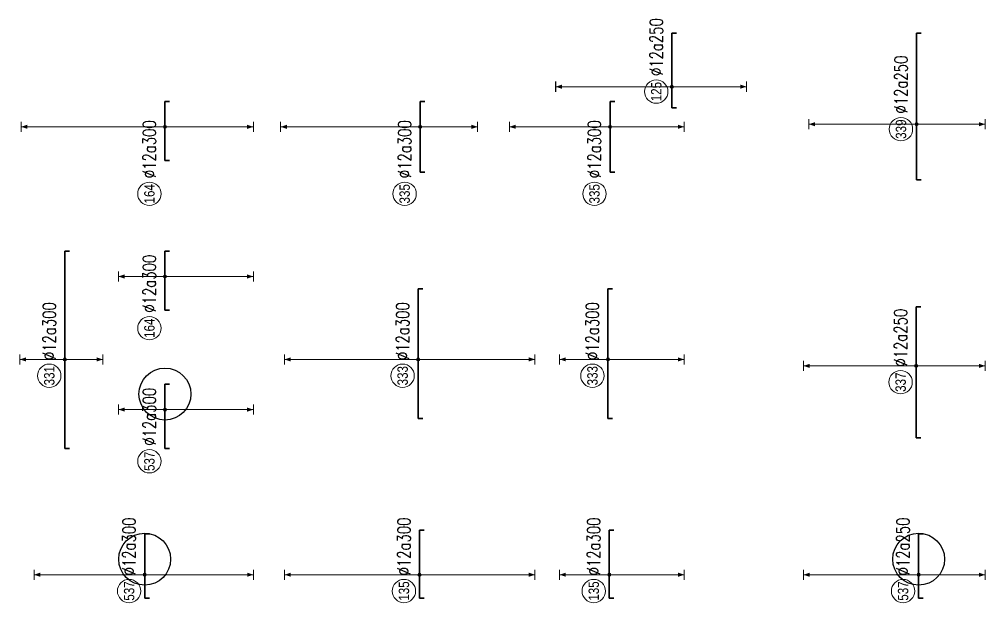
# Model space of a CAD drawing. Header units: millimetres. Extents: x -415354 to 883813, y -531490 to 486716.
# Drawn here: x 161680 to 198920, y -366150 to -343663 of the extents above; entities that cross this region are included whole.
import ezdxf
from ezdxf.enums import TextEntityAlignment as Align

# ---------------------------------------------------------------- set-up
doc = ezdxf.new("R2010")
doc.units = ezdxf.units.MM
doc.header["$MEASUREMENT"] = 0
doc.layers.add('kata_Highlight', color=2, linetype='Continuous')
for name, color, linetype, lineweight in [('NDC_S_DIM', 1, 'Continuous', 15), ('NDC_S_REBAR', 4, 'Continuous', 35), ('NDC_S_VN TEXT', 7, 'Continuous', 20)]:
    doc.layers.add(name, color=color, linetype=linetype, lineweight=lineweight)
doc.styles.add('ARIAL', font='arial.ttf', dxfattribs={"width": 0.8})
doc.styles.add('NDC_EN TXT', font='romans.shx', dxfattribs={"width": 0.8})

# ---------------------------------------------------------------- blocks, each defined once
blk = doc.blocks.new('*U546')
h = blk.add_hatch(color=6)
edge = h.paths.add_edge_path()
edge.add_arc((-2.99, 0), 0.3, 0, 360)
at = {"layer": 'NDC_S_DIM', "color": 8}
for q in [(-2.99, 22.38), (-2.99, -14.37)]:
    blk.add_line((-2.99, 0), q, dxfattribs=at)
for points in [[(-3.99, 22.38, 0.2, 0.2, 0), (-1.99, 22.38, 0, 0, 0)], [(-3.99, -14.37, 0.2, 0.2, 0), (-1.99, -14.37, 0, 0, 0)]]:
    blk.add_lwpolyline(points, format="xyseb", dxfattribs=at)
at = {"layer": 'NDC_S_DIM'}
blk.add_circle((-3.94, 3), 2.25, dxfattribs=at)
at = {"layer": 'NDC_S_DIM', "color": 6}
blk.add_circle((-2.99, 0), 0.3, dxfattribs=at)
at = {"layer": 'NDC_S_DIM', "color": 8}
for points in [[(-3.39, 21.18), (-2.99, 22.38), (-2.59, 21.18)], [(-3.39, -13.17), (-2.99, -14.37), (-2.59, -13.17)]]:
    blk.add_solid(points, dxfattribs=at)
at = {"layer": 'NDC_S_REBAR'}
for p, q in [((0, 0), (-7.04, 0)), ((-7.04, 0), (-7.04, -0.9)), ((0, 0), (7.31, 0)), ((7.31, 0), (7.31, -0.9)), ((-7.04, -0.9), (-7.04, -0.9)), ((7.31, -0.9), (7.31, -0.9))]:
    blk.add_line(p, q, dxfattribs=at)
at = {"layer": 'NDC_S_VN TEXT', "style": 'ARIAL', "width": 0.8}
blk.add_attdef('KHT', text='', height=2, dxfattribs=at).set_placement((-3.94, 3), align=Align.MIDDLE_CENTER)
at = {"layer": 'NDC_S_VN TEXT', "color": 3, "style": 'NDC_EN TXT', "width": 0.75}
blk.add_attdef('DKT', (-0.94, 1.75), '', height=2.5, dxfattribs=at)
blk = doc.blocks.new('*U551')
h = blk.add_hatch(color=6)
edge = h.paths.add_edge_path()
edge.add_arc((-2.99, 0), 0.3, 0, 360)
at = {"layer": 'NDC_S_DIM', "color": 8}
for q in [(-2.99, 26.01), (-2.99, -22.24)]:
    blk.add_line((-2.99, 0), q, dxfattribs=at)
for points in [[(-3.99, 26.01, 0.2, 0.2, 0), (-1.99, 26.01, 0, 0, 0)], [(-3.99, -22.24, 0.2, 0.2, 0), (-1.99, -22.24, 0, 0, 0)]]:
    blk.add_lwpolyline(points, format="xyseb", dxfattribs=at)
at = {"layer": 'NDC_S_DIM'}
blk.add_circle((-6.13, 3), 2.25, dxfattribs=at)
at = {"layer": 'NDC_S_DIM', "color": 6}
blk.add_circle((-2.99, 0), 0.3, dxfattribs=at)
at = {"layer": 'NDC_S_DIM', "color": 8}
for points in [[(-3.39, 24.81), (-2.99, 26.01), (-2.59, 24.81)], [(-3.39, -21.04), (-2.99, -22.24), (-2.59, -21.04)]]:
    blk.add_solid(points, dxfattribs=at)
at = {"layer": 'NDC_S_REBAR'}
for p, q in [((0, 0), (-7.48, 0)), ((-7.48, 0), (-7.48, -0.9)), ((0, 0), (5.62, 0)), ((5.62, 0), (5.62, -0.9)), ((-7.48, -0.9), (-7.48, -0.9)), ((5.62, -0.9), (5.62, -0.9))]:
    blk.add_line(p, q, dxfattribs=at)
at = {"layer": 'NDC_S_VN TEXT', "style": 'ARIAL', "width": 0.8}
blk.add_attdef('KHT', text='', height=2, dxfattribs=at).set_placement((-6.13, 3), align=Align.MIDDLE_CENTER)
at = {"layer": 'NDC_S_VN TEXT', "color": 3, "style": 'NDC_EN TXT', "width": 0.75}
blk.add_attdef('DKT', (-3.13, 1.75), '', height=2.5, dxfattribs=at)
blk = doc.blocks.new('*U550')
h = blk.add_hatch(color=6)
edge = h.paths.add_edge_path()
edge.add_arc((-2.99, 0), 0.3, 0, 360)
at = {"layer": 'NDC_S_DIM', "color": 8}
for q in [(-2.99, 21.3), (-2.99, -20.95)]:
    blk.add_line((-2.99, 0), q, dxfattribs=at)
for points in [[(-3.99, 21.3, 0.2, 0.2, 0), (-1.99, 21.3, 0, 0, 0)], [(-3.99, -20.95, 0.2, 0.2, 0), (-1.99, -20.95, 0, 0, 0)]]:
    blk.add_lwpolyline(points, format="xyseb", dxfattribs=at)
at = {"layer": 'NDC_S_DIM'}
blk.add_circle((-6.13, 3), 2.25, dxfattribs=at)
at = {"layer": 'NDC_S_DIM', "color": 6}
blk.add_circle((-2.99, 0), 0.3, dxfattribs=at)
at = {"layer": 'NDC_S_DIM', "color": 8}
for points in [[(-3.39, 20.1), (-2.99, 21.3), (-2.59, 20.1)], [(-3.39, -19.75), (-2.99, -20.95), (-2.59, -19.75)]]:
    blk.add_solid(points, dxfattribs=at)
at = {"layer": 'NDC_S_REBAR'}
for p, q in [((0, 0), (-7.48, 0)), ((-7.48, 0), (-7.48, -0.9)), ((0, 0), (4.87, 0)), ((4.87, 0), (4.87, -0.9)), ((-7.48, -0.9), (-7.48, -0.9)), ((4.87, -0.9), (4.87, -0.9))]:
    blk.add_line(p, q, dxfattribs=at)
at = {"layer": 'NDC_S_VN TEXT', "style": 'ARIAL', "width": 0.8}
blk.add_attdef('KHT', text='', height=2, dxfattribs=at).set_placement((-6.13, 3), align=Align.MIDDLE_CENTER)
at = {"layer": 'NDC_S_VN TEXT', "color": 3, "style": 'NDC_EN TXT', "width": 0.75}
blk.add_attdef('DKT', (-3.13, 1.75), '', height=2.5, dxfattribs=at)
blk = doc.blocks.new('*U553')
h = blk.add_hatch(color=6)
edge = h.paths.add_edge_path()
edge.add_arc((-2.99, 0), 0.3, 0, 360)
at = {"layer": 'NDC_S_DIM', "color": 8}
for q in [(-2.99, 25.76), (-2.99, -22.49)]:
    blk.add_line((-2.99, 0), q, dxfattribs=at)
for points in [[(-3.99, 25.76, 0.2, 0.2, 0), (-1.99, 25.76, 0, 0, 0)], [(-3.99, -22.49, 0.2, 0.2, 0), (-1.99, -22.49, 0, 0, 0)]]:
    blk.add_lwpolyline(points, format="xyseb", dxfattribs=at)
at = {"layer": 'NDC_S_DIM'}
blk.add_circle((-6.13, 3), 2.25, dxfattribs=at)
at = {"layer": 'NDC_S_DIM', "color": 6}
blk.add_circle((-2.99, 0), 0.3, dxfattribs=at)
at = {"layer": 'NDC_S_DIM', "color": 8}
for points in [[(-3.39, 24.56), (-2.99, 25.76), (-2.59, 24.56)], [(-3.39, -21.29), (-2.99, -22.49), (-2.59, -21.29)]]:
    blk.add_solid(points, dxfattribs=at)
at = {"layer": 'NDC_S_REBAR'}
for p, q in [((0, 0), (-14.38, 0)), ((-14.38, 0), (-14.38, -0.9)), ((0, 0), (10.62, 0)), ((10.62, 0), (10.62, -0.9)), ((-14.38, -0.9), (-14.38, -0.9)), ((10.62, -0.9), (10.62, -0.9))]:
    blk.add_line(p, q, dxfattribs=at)
at = {"layer": 'NDC_S_VN TEXT', "style": 'ARIAL', "width": 0.8}
blk.add_attdef('KHT', text='', height=2, dxfattribs=at).set_placement((-6.13, 3), align=Align.MIDDLE_CENTER)
at = {"layer": 'NDC_S_VN TEXT', "color": 3, "style": 'NDC_EN TXT', "width": 0.75}
blk.add_attdef('DKT', (-3.13, 1.75), '', height=2.5, dxfattribs=at)
blk = doc.blocks.new('*U552')
h = blk.add_hatch(color=6)
edge = h.paths.add_edge_path()
edge.add_arc((-2.99, 0), 0.3, 0, 360)
at = {"layer": 'NDC_S_DIM', "color": 8}
for q in [(-2.99, 8.68), (-2.99, -7.32)]:
    blk.add_line((-2.99, 0), q, dxfattribs=at)
for points in [[(-3.99, 8.68, 0.2, 0.2, 0), (-1.99, 8.68, 0, 0, 0)], [(-3.99, -7.32, 0.2, 0.2, 0), (-1.99, -7.32, 0, 0, 0)]]:
    blk.add_lwpolyline(points, format="xyseb", dxfattribs=at)
at = {"layer": 'NDC_S_DIM'}
blk.add_circle((-6.13, 3), 2.25, dxfattribs=at)
at = {"layer": 'NDC_S_DIM', "color": 6}
blk.add_circle((-2.99, 0), 0.3, dxfattribs=at)
at = {"layer": 'NDC_S_DIM', "color": 8}
for points in [[(-3.39, 7.48), (-2.99, 8.68), (-2.59, 7.48)], [(-3.39, -6.12), (-2.99, -7.32), (-2.59, -6.12)]]:
    blk.add_solid(points, dxfattribs=at)
at = {"layer": 'NDC_S_REBAR'}
for p, q in [((0, 0), (-20.13, 0)), ((-20.13, 0), (-20.13, -0.9)), ((0, 0), (17.87, 0)), ((17.87, 0), (17.87, -0.9)), ((-20.13, -0.9), (-20.13, -0.9)), ((17.87, -0.9), (17.87, -0.9))]:
    blk.add_line(p, q, dxfattribs=at)
at = {"layer": 'NDC_S_VN TEXT', "style": 'ARIAL', "width": 0.8}
blk.add_attdef('KHT', text='', height=2, dxfattribs=at).set_placement((-6.13, 3), align=Align.MIDDLE_CENTER)
at = {"layer": 'NDC_S_VN TEXT', "color": 3, "style": 'NDC_EN TXT', "width": 0.75}
blk.add_attdef('DKT', (-3.13, 1.75), '', height=2.5, dxfattribs=at)
blk = doc.blocks.new('*U554')
h = blk.add_hatch(color=6)
edge = h.paths.add_edge_path()
edge.add_arc((-2.99, 0), 0.3, 0, 360)
at = {"layer": 'NDC_S_DIM', "color": 8}
for q in [(-2.99, 26.9), (-2.99, -11.06)]:
    blk.add_line((-2.99, 0), q, dxfattribs=at)
for points in [[(-3.99, 26.9, 0.2, 0.2, 0), (-1.99, 26.9, 0, 0, 0)], [(-3.99, -11.06, 0.2, 0.2, 0), (-1.99, -11.06, 0, 0, 0)]]:
    blk.add_lwpolyline(points, format="xyseb", dxfattribs=at)
at = {"layer": 'NDC_S_DIM'}
blk.add_circle((-15.9, 3), 2.25, dxfattribs=at)
at = {"layer": 'NDC_S_DIM', "color": 6}
blk.add_circle((-2.99, 0), 0.3, dxfattribs=at)
at = {"layer": 'NDC_S_DIM', "color": 8}
for points in [[(-3.39, 25.7), (-2.99, 26.9), (-2.59, 25.7)], [(-3.39, -9.86), (-2.99, -11.06), (-2.59, -9.86)]]:
    blk.add_solid(points, dxfattribs=at)
at = {"layer": 'NDC_S_REBAR'}
for p, q in [((0, 0), (-11.71, 0)), ((-11.71, 0), (-11.71, -0.9)), ((0, 0), (1.89, 0)), ((1.89, 0), (1.89, -0.9)), ((-11.71, -0.9), (-11.71, -0.9)), ((1.89, -0.9), (1.89, -0.9))]:
    blk.add_line(p, q, dxfattribs=at)
at = {"layer": 'NDC_S_VN TEXT', "style": 'ARIAL', "width": 0.8}
blk.add_attdef('KHT', text='', height=2, dxfattribs=at).set_placement((-15.9, 3), align=Align.MIDDLE_CENTER)
at = {"layer": 'NDC_S_VN TEXT', "color": 3, "style": 'NDC_EN TXT', "width": 0.75}
blk.add_attdef('DKT', (-12.9, 1.75), '', height=2.5, dxfattribs=at)
blk = doc.blocks.new('*U556')
h = blk.add_hatch(color=6)
edge = h.paths.add_edge_path()
edge.add_arc((-2.99, 0), 0.3, 0, 360)
at = {"layer": 'NDC_S_DIM', "color": 8}
for q in [(-2.99, 27.71), (-2.99, -17.04)]:
    blk.add_line((-2.99, 0), q, dxfattribs=at)
for points in [[(-3.99, 27.71, 0.2, 0.2, 0), (-1.99, 27.71, 0, 0, 0)], [(-3.99, -17.04, 0.2, 0.2, 0), (-1.99, -17.04, 0, 0, 0)]]:
    blk.add_lwpolyline(points, format="xyseb", dxfattribs=at)
at = {"layer": 'NDC_S_DIM'}
blk.add_circle((-15.9, 3), 2.25, dxfattribs=at)
at = {"layer": 'NDC_S_DIM', "color": 6}
blk.add_circle((-2.99, 0), 0.3, dxfattribs=at)
at = {"layer": 'NDC_S_DIM', "color": 8}
for points in [[(-3.39, 26.51), (-2.99, 27.71), (-2.59, 26.51)], [(-3.39, -15.84), (-2.99, -17.04), (-2.59, -15.84)]]:
    blk.add_solid(points, dxfattribs=at)
at = {"layer": 'NDC_S_REBAR'}
for p, q in [((0, 0), (-9.46, 0)), ((-9.46, 0), (-9.46, -0.9)), ((0, 0), (1.89, 0)), ((1.89, 0), (1.89, -0.9)), ((-9.46, -0.9), (-9.46, -0.9)), ((1.89, -0.9), (1.89, -0.9))]:
    blk.add_line(p, q, dxfattribs=at)
at = {"layer": 'NDC_S_VN TEXT', "style": 'ARIAL', "width": 0.8}
blk.add_attdef('KHT', text='', height=2, dxfattribs=at).set_placement((-15.9, 3), align=Align.MIDDLE_CENTER)
at = {"layer": 'NDC_S_VN TEXT', "color": 3, "style": 'NDC_EN TXT', "width": 0.75}
blk.add_attdef('DKT', (-12.9, 1.75), '', height=2.5, dxfattribs=at)
blk = doc.blocks.new('*U559')
h = blk.add_hatch(color=6)
edge = h.paths.add_edge_path()
edge.add_arc((-2.99, 0), 0.3, 0, 360)
at = {"layer": 'NDC_S_DIM', "color": 8}
for q in [(-2.99, 8.96), (-2.99, -17.04)]:
    blk.add_line((-2.99, 0), q, dxfattribs=at)
for points in [[(-3.99, 8.96, 0.2, 0.2, 0), (-1.99, 8.96, 0, 0, 0)], [(-3.99, -17.04, 0.2, 0.2, 0), (-1.99, -17.04, 0, 0, 0)]]:
    blk.add_lwpolyline(points, format="xyseb", dxfattribs=at)
at = {"layer": 'NDC_S_DIM'}
blk.add_circle((-12.96, 3), 2.25, dxfattribs=at)
at = {"layer": 'NDC_S_DIM', "color": 6}
blk.add_circle((-2.99, 0), 0.3, dxfattribs=at)
at = {"layer": 'NDC_S_DIM', "color": 8}
for points in [[(-3.39, 7.76), (-2.99, 8.96), (-2.59, 7.76)], [(-3.39, -15.84), (-2.99, -17.04), (-2.59, -15.84)]]:
    blk.add_solid(points, dxfattribs=at)
at = {"layer": 'NDC_S_REBAR'}
for p, q in [((0, 0), (-9.46, 0)), ((-9.46, 0), (-9.46, -0.9)), ((0, 0), (1.89, 0)), ((1.89, 0), (1.89, -0.9)), ((-9.46, -0.9), (-9.46, -0.9)), ((1.89, -0.9), (1.89, -0.9))]:
    blk.add_line(p, q, dxfattribs=at)
at = {"layer": 'NDC_S_VN TEXT', "style": 'ARIAL', "width": 0.8}
blk.add_attdef('KHT', text='', height=2, dxfattribs=at).set_placement((-12.96, 3), align=Align.MIDDLE_CENTER)
at = {"layer": 'NDC_S_VN TEXT', "color": 3, "style": 'NDC_EN TXT', "width": 0.75}
blk.add_attdef('DKT', (-9.96, 1.75), '', height=2.5, dxfattribs=at)
blk = doc.blocks.new('*U1080')
h = blk.add_hatch(color=6)
edge = h.paths.add_edge_path()
edge.add_arc((-2.99, 0), 0.3, 0, 360)
at = {"layer": 'NDC_S_DIM', "color": 8}
for q in [(-2.99, 20.78), (-2.99, -13.22)]:
    blk.add_line((-2.99, 0), q, dxfattribs=at)
for points in [[(-3.99, 20.78, 0.2, 0.2, 0), (-1.99, 20.78, 0, 0, 0)], [(-3.99, -13.22, 0.2, 0.2, 0), (-1.99, -13.22, 0, 0, 0)]]:
    blk.add_lwpolyline(points, format="xyseb", dxfattribs=at)
at = {"layer": 'NDC_S_DIM'}
blk.add_circle((-3.94, 3), 2.25, dxfattribs=at)
at = {"layer": 'NDC_S_DIM', "color": 6}
blk.add_circle((-2.99, 0), 0.3, dxfattribs=at)
at = {"layer": 'NDC_S_DIM', "color": 8}
for points in [[(-3.39, 19.58), (-2.99, 20.78), (-2.59, 19.58)], [(-3.39, -12.02), (-2.99, -13.22), (-2.59, -12.02)]]:
    blk.add_solid(points, dxfattribs=at)
at = {"layer": 'NDC_S_REBAR'}
for p, q in [((0, 0), (-13.71, 0)), ((-13.71, 0), (-13.71, -0.9)), ((0, 0), (14.54, 0)), ((14.54, 0), (14.54, -0.9)), ((-13.71, -0.9), (-13.71, -0.9)), ((14.54, -0.9), (14.54, -0.9))]:
    blk.add_line(p, q, dxfattribs=at)
at = {"layer": 'NDC_S_VN TEXT', "style": 'ARIAL', "width": 0.8}
blk.add_attdef('KHT', text='', height=2, dxfattribs=at).set_placement((-3.94, 3), align=Align.MIDDLE_CENTER)
at = {"layer": 'NDC_S_VN TEXT', "color": 3, "style": 'NDC_EN TXT', "width": 0.75}
blk.add_attdef('DKT', (-0.94, 1.75), '', height=2.5, dxfattribs=at)
blk = doc.blocks.new('*U1079')
h = blk.add_hatch(color=6)
edge = h.paths.add_edge_path()
edge.add_arc((-2.99, 0), 0.3, 0, 360)
at = {"layer": 'NDC_S_DIM', "color": 8}
for q in [(-2.99, 21.71), (-2.99, -13.29)]:
    blk.add_line((-2.99, 0), q, dxfattribs=at)
for points in [[(-3.99, 21.71, 0.2, 0.2, 0), (-1.99, 21.71, 0, 0, 0)], [(-3.99, -13.29, 0.2, 0.2, 0), (-1.99, -13.29, 0, 0, 0)]]:
    blk.add_lwpolyline(points, format="xyseb", dxfattribs=at)
at = {"layer": 'NDC_S_DIM'}
blk.add_circle((-6.13, 3), 2.25, dxfattribs=at)
at = {"layer": 'NDC_S_DIM', "color": 6}
blk.add_circle((-2.99, 0), 0.3, dxfattribs=at)
at = {"layer": 'NDC_S_DIM', "color": 8}
for points in [[(-3.39, 20.51), (-2.99, 21.71), (-2.59, 20.51)], [(-3.39, -12.09), (-2.99, -13.29), (-2.59, -12.09)]]:
    blk.add_solid(points, dxfattribs=at)
at = {"layer": 'NDC_S_REBAR'}
for p, q in [((0, 0), (-16.88, 0)), ((-16.88, 0), (-16.88, -0.9)), ((0, 0), (8.37, 0)), ((8.37, 0), (8.37, -0.9)), ((-16.88, -0.9), (-16.88, -0.9)), ((8.37, -0.9), (8.37, -0.9))]:
    blk.add_line(p, q, dxfattribs=at)
at = {"layer": 'NDC_S_VN TEXT', "style": 'ARIAL', "width": 0.8}
blk.add_attdef('KHT', text='', height=2, dxfattribs=at).set_placement((-6.13, 3), align=Align.MIDDLE_CENTER)
at = {"layer": 'NDC_S_VN TEXT', "color": 3, "style": 'NDC_EN TXT', "width": 0.75}
blk.add_attdef('DKT', (-3.13, 1.75), '', height=2.5, dxfattribs=at)
blk = doc.blocks.new('*U1083')
h = blk.add_hatch(color=6)
edge = h.paths.add_edge_path()
edge.add_arc((-2.99, 0), 0.3, 0, 360)
at = {"layer": 'NDC_S_DIM', "color": 8}
for q in [(-2.99, 22.18), (-2.99, -12.82)]:
    blk.add_line((-2.99, 0), q, dxfattribs=at)
for points in [[(-3.99, 22.18, 0.2, 0.2, 0), (-1.99, 22.18, 0, 0, 0)], [(-3.99, -12.82, 0.2, 0.2, 0), (-1.99, -12.82, 0, 0, 0)]]:
    blk.add_lwpolyline(points, format="xyseb", dxfattribs=at)
at = {"layer": 'NDC_S_DIM'}
blk.add_circle((-6.13, 3), 2.25, dxfattribs=at)
at = {"layer": 'NDC_S_DIM', "color": 6}
blk.add_circle((-2.99, 0), 0.3, dxfattribs=at)
at = {"layer": 'NDC_S_DIM', "color": 8}
for points in [[(-3.39, 20.98), (-2.99, 22.18), (-2.59, 20.98)], [(-3.39, -11.62), (-2.99, -12.82), (-2.59, -11.62)]]:
    blk.add_solid(points, dxfattribs=at)
at = {"layer": 'NDC_S_REBAR'}
for p, q in [((0, 0), (-7.48, 0)), ((-7.48, 0), (-7.48, -0.9)), ((0, 0), (4.87, 0)), ((4.87, 0), (4.87, -0.9)), ((-7.48, -0.9), (-7.48, -0.9)), ((4.87, -0.9), (4.87, -0.9))]:
    blk.add_line(p, q, dxfattribs=at)
at = {"layer": 'NDC_S_VN TEXT', "style": 'ARIAL', "width": 0.8}
blk.add_attdef('KHT', text='', height=2, dxfattribs=at).set_placement((-6.13, 3), align=Align.MIDDLE_CENTER)
at = {"layer": 'NDC_S_VN TEXT', "color": 3, "style": 'NDC_EN TXT', "width": 0.75}
blk.add_attdef('DKT', (-3.13, 1.75), '', height=2.5, dxfattribs=at)
blk = doc.blocks.new('*U1085')
h = blk.add_hatch(color=6)
edge = h.paths.add_edge_path()
edge.add_arc((-2.99, 0), 0.3, 0, 360)
at = {"layer": 'NDC_S_DIM', "color": 8}
for q in [(-2.99, 8.96), (-2.99, -17.04)]:
    blk.add_line((-2.99, 0), q, dxfattribs=at)
for points in [[(-3.99, 8.96, 0.2, 0.2, 0), (-1.99, 8.96, 0, 0, 0)], [(-3.99, -17.04, 0.2, 0.2, 0), (-1.99, -17.04, 0, 0, 0)]]:
    blk.add_lwpolyline(points, format="xyseb", dxfattribs=at)
at = {"layer": 'NDC_S_DIM'}
blk.add_circle((-12.96, 3), 2.25, dxfattribs=at)
at = {"layer": 'NDC_S_DIM', "color": 6}
blk.add_circle((-2.99, 0), 0.3, dxfattribs=at)
at = {"layer": 'NDC_S_DIM', "color": 8}
for points in [[(-3.39, 7.76), (-2.99, 8.96), (-2.59, 7.76)], [(-3.39, -15.84), (-2.99, -17.04), (-2.59, -15.84)]]:
    blk.add_solid(points, dxfattribs=at)
at = {"layer": 'NDC_S_REBAR'}
for p, q in [((0, 0), (-10.46, 0)), ((-10.46, 0), (-10.46, -0.9)), ((0, 0), (1.89, 0)), ((1.89, 0), (1.89, -0.9)), ((-10.46, -0.9), (-10.46, -0.9)), ((1.89, -0.9), (1.89, -0.9))]:
    blk.add_line(p, q, dxfattribs=at)
at = {"layer": 'NDC_S_VN TEXT', "style": 'ARIAL', "width": 0.8}
blk.add_attdef('KHT', text='', height=2, dxfattribs=at).set_placement((-12.96, 3), align=Align.MIDDLE_CENTER)
at = {"layer": 'NDC_S_VN TEXT', "color": 3, "style": 'NDC_EN TXT', "width": 0.75}
blk.add_attdef('DKT', (-9.96, 1.75), '', height=2.5, dxfattribs=at)
blk = doc.blocks.new('*U1086')
h = blk.add_hatch(color=6)
edge = h.paths.add_edge_path()
edge.add_arc((-2.99, 0), 0.3, 0, 360)
at = {"layer": 'NDC_S_DIM', "color": 8}
for q in [(-2.99, 9.58), (-2.99, -14.43)]:
    blk.add_line((-2.99, 0), q, dxfattribs=at)
for points in [[(-3.99, 9.58, 0.2, 0.2, 0), (-1.99, 9.58, 0, 0, 0)], [(-3.99, -14.43, 0.2, 0.2, 0), (-1.99, -14.43, 0, 0, 0)]]:
    blk.add_lwpolyline(points, format="xyseb", dxfattribs=at)
at = {"layer": 'NDC_S_DIM'}
blk.add_circle((-6.13, 3), 2.25, dxfattribs=at)
at = {"layer": 'NDC_S_DIM', "color": 6}
blk.add_circle((-2.99, 0), 0.3, dxfattribs=at)
at = {"layer": 'NDC_S_DIM', "color": 8}
for points in [[(-3.39, 8.38), (-2.99, 9.58), (-2.59, 8.38)], [(-3.39, -13.23), (-2.99, -14.43), (-2.59, -13.23)]]:
    blk.add_solid(points, dxfattribs=at)
at = {"layer": 'NDC_S_REBAR'}
for p, q in [((0, 0), (-7.48, 0)), ((-7.48, 0), (-7.48, -0.9)), ((0, 0), (5.62, 0)), ((5.62, 0), (5.62, -0.9)), ((-7.48, -0.9), (-7.48, -0.9)), ((5.62, -0.9), (5.62, -0.9))]:
    blk.add_line(p, q, dxfattribs=at)
at = {"layer": 'NDC_S_VN TEXT', "style": 'ARIAL', "width": 0.8}
blk.add_attdef('KHT', text='', height=2, dxfattribs=at).set_placement((-6.13, 3), align=Align.MIDDLE_CENTER)
at = {"layer": 'NDC_S_VN TEXT', "color": 3, "style": 'NDC_EN TXT', "width": 0.75}
blk.add_attdef('DKT', (-3.13, 1.75), '', height=2.5, dxfattribs=at)
blk = doc.blocks.new('*U1087')
h = blk.add_hatch(color=6)
edge = h.paths.add_edge_path()
edge.add_arc((-2.99, 0), 0.3, 0, 360)
at = {"layer": 'NDC_S_DIM', "color": 8}
for q in [(-2.99, 9.33), (-2.99, -14.68)]:
    blk.add_line((-2.99, 0), q, dxfattribs=at)
for points in [[(-3.99, 9.33, 0.2, 0.2, 0), (-1.99, 9.33, 0, 0, 0)], [(-3.99, -14.68, 0.2, 0.2, 0), (-1.99, -14.68, 0, 0, 0)]]:
    blk.add_lwpolyline(points, format="xyseb", dxfattribs=at)
at = {"layer": 'NDC_S_DIM'}
blk.add_circle((-6.13, 3), 2.25, dxfattribs=at)
at = {"layer": 'NDC_S_DIM', "color": 6}
blk.add_circle((-2.99, 0), 0.3, dxfattribs=at)
at = {"layer": 'NDC_S_DIM', "color": 8}
for points in [[(-3.39, 8.13), (-2.99, 9.33), (-2.59, 8.13)], [(-3.39, -13.48), (-2.99, -14.68), (-2.59, -13.48)]]:
    blk.add_solid(points, dxfattribs=at)
at = {"layer": 'NDC_S_REBAR'}
for p, q in [((0, 0), (-14.38, 0)), ((-14.38, 0), (-14.38, -0.9)), ((0, 0), (10.62, 0)), ((10.62, 0), (10.62, -0.9)), ((-14.38, -0.9), (-14.38, -0.9)), ((10.62, -0.9), (10.62, -0.9))]:
    blk.add_line(p, q, dxfattribs=at)
at = {"layer": 'NDC_S_VN TEXT', "style": 'ARIAL', "width": 0.8}
blk.add_attdef('KHT', text='', height=2, dxfattribs=at).set_placement((-6.13, 3), align=Align.MIDDLE_CENTER)
at = {"layer": 'NDC_S_VN TEXT', "color": 3, "style": 'NDC_EN TXT', "width": 0.75}
blk.add_attdef('DKT', (-3.13, 1.75), '', height=2.5, dxfattribs=at)
blk = doc.blocks.new('*U1088')
h = blk.add_hatch(color=6)
edge = h.paths.add_edge_path()
edge.add_arc((-2.99, 0), 0.3, 0, 360)
at = {"layer": 'NDC_S_DIM', "color": 8}
for q in [(-2.99, 19.38), (-2.99, -14.29)]:
    blk.add_line((-2.99, 0), q, dxfattribs=at)
for points in [[(-3.99, 19.38, 0.2, 0.2, 0), (-1.99, 19.38, 0, 0, 0)], [(-3.99, -14.29, 0.2, 0.2, 0), (-1.99, -14.29, 0, 0, 0)]]:
    blk.add_lwpolyline(points, format="xyseb", dxfattribs=at)
at = {"layer": 'NDC_S_DIM'}
blk.add_circle((-15.9, 3), 2.25, dxfattribs=at)
at = {"layer": 'NDC_S_DIM', "color": 6}
blk.add_circle((-2.99, 0), 0.3, dxfattribs=at)
at = {"layer": 'NDC_S_DIM', "color": 8}
for points in [[(-3.39, 18.18), (-2.99, 19.38), (-2.59, 18.18)], [(-3.39, -13.09), (-2.99, -14.29), (-2.59, -13.09)]]:
    blk.add_solid(points, dxfattribs=at)
at = {"layer": 'NDC_S_REBAR'}
for p, q in [((0, 0), (-11.71, 0)), ((-11.71, 0), (-11.71, -0.9)), ((0, 0), (1.89, 0)), ((1.89, 0), (1.89, -0.9)), ((-11.71, -0.9), (-11.71, -0.9)), ((1.89, -0.9), (1.89, -0.9))]:
    blk.add_line(p, q, dxfattribs=at)
at = {"layer": 'NDC_S_VN TEXT', "style": 'ARIAL', "width": 0.8}
blk.add_attdef('KHT', text='', height=2, dxfattribs=at).set_placement((-15.9, 3), align=Align.MIDDLE_CENTER)
at = {"layer": 'NDC_S_VN TEXT', "color": 3, "style": 'NDC_EN TXT', "width": 0.75}
blk.add_attdef('DKT', (-12.9, 1.75), '', height=2.5, dxfattribs=at)

msp = doc.modelspace()

# ---------------------------------------------------------------- linework, layer by layer
at = {"layer": 'kata_Highlight'}
for centre in [(167291.5, -358108.3), (166510.5, -364474.4), (196335.9, -364474.4)]:
    msp.add_circle(centre, 1000, dxfattribs=at)

# ---------------------------------------------------------------- block references
at = {"xscale": 200, "yscale": 200, "zscale": 200}
for name, p, rotation, values in [('*U546', (186825.1, -345661.1), 90, {'KHT': '125', 'DKT': '%%c12a250'}), ('*U1080', (196256.5, -347108.3), 90, {'KHT': '339', 'DKT': '%%c12a250'}), ('*U556', (167291.5, -347208.3), 90, {'KHT': '164', 'DKT': '%%C12a300'}), ('*U554', (177129.2, -347208.3), 90, {'KHT': '335', 'DKT': '%%C12a300'}), ('*U1088', (184443.2, -347208.3), 90, {'KHT': '335', 'DKT': '%%C12a300'}), ('*U552', (163435.1, -356174.4), 90, {'KHT': '331', 'DKT': '%%C12a300'}), ('*U559', (167291.5, -352978.3), 90, {'KHT': '164', 'DKT': '%%C12a300'}), ('*U553', (177051.3, -356174.4), 90, {'KHT': '333', 'DKT': '%%C12a300'}), ('*U1087', (184365.3, -356174.4), 90, {'KHT': '333', 'DKT': '%%C12a300'}), ('*U1079', (196243, -356424.4), 90, {'KHT': '337', 'DKT': '%%c12a250'}), ('*U1085', (167291.5, -358108.3), 90.00000000000001, {'KHT': '537', 'DKT': '%%C12a300'}), ('*U550', (166510.5, -364474.4), 90, {'KHT': '537', 'DKT': '%%C12a300'}), ('*U551', (177102.4, -364474.4), 90, {'KHT': '135', 'DKT': '%%C12a300'}), ('*U1086', (184416.4, -364474.4), 90, {'KHT': '135', 'DKT': '%%C12a300'}), ('*U1083', (196335.9, -364474.4), 90, {'KHT': '537', 'DKT': '%%c12a250'})]:
    msp.add_blockref(name, p, dxfattribs=dict(at, rotation=rotation)).add_auto_attribs(values)

doc.saveas('drawing.dxf')
